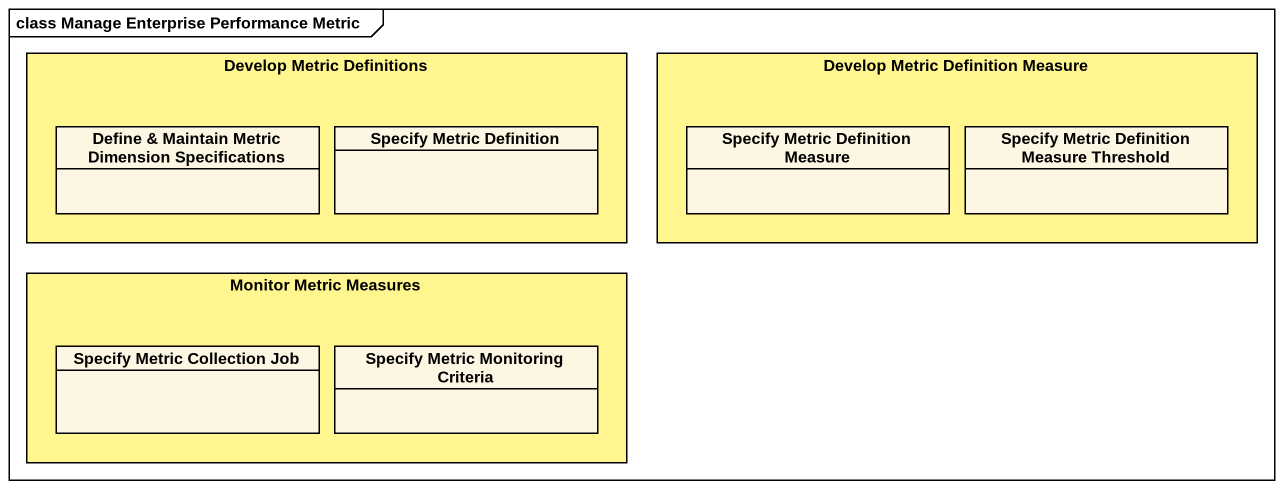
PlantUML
@startuml
mainframe class Manage Enterprise Performance Metric
hide circle
hide empty members
rectangle "Develop Metric Definitions" as Develop_Metric_Definitions #FFF68F {
  class "Define & Maintain Metric Dimension Specifications" as Define_Maintain_Metric
  class "Specify Metric Definition" as Specify_Metric_Definition
}
rectangle "Develop Metric Definition Measure" as Develop_Metric_Definition #FFF68F {
  class "Specify Metric Definition Measure" as Specify_Metric_Definition_2
  class "Specify Metric Definition Measure Threshold" as Specify_Metric_Definition_3
}
rectangle "Monitor Metric Measures" as Monitor_Metric_Measures #FFF68F {
  class "Specify Metric Collection Job" as Specify_Metric_Collection
  class "Specify Metric Monitoring Criteria" as Specify_Metric_Monitoring
}
@enduml
